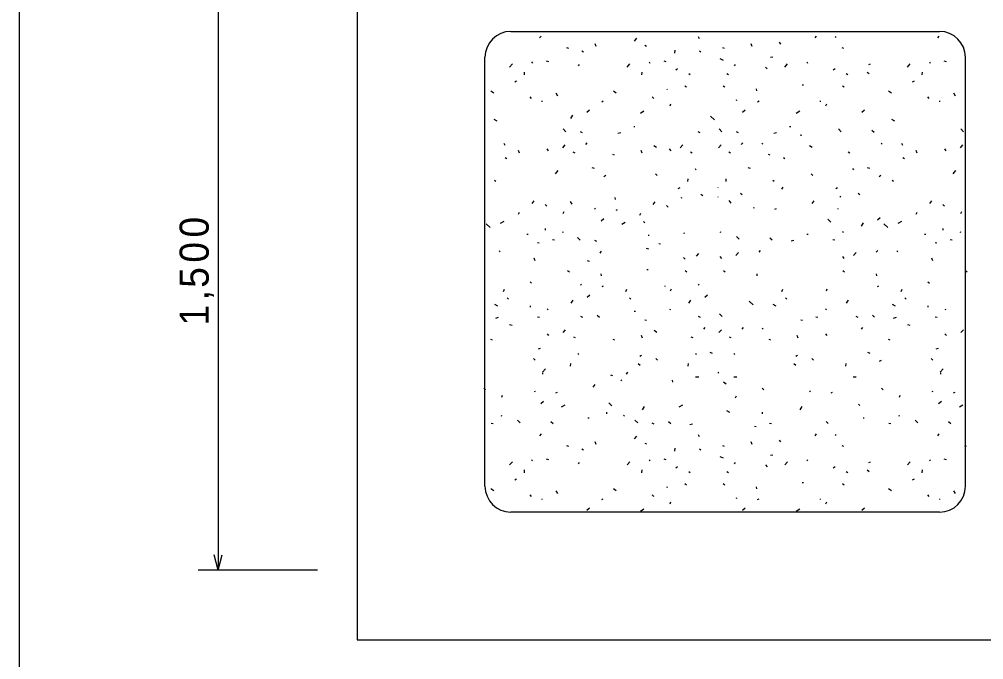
# Model space of a CAD drawing. Units: millimetres at full size, sheet at 1:20; details may follow other scales. Extents: x -7610 to 7610, y -5340 to 5340.
# Drawn here: x -7610 to -5185, y -2166 to -557 of the extents above; entities that cross this region are included whole.
import ezdxf

# ---------------------------------------------------------------- set-up
doc = ezdxf.new("R2010")
doc.units = ezdxf.units.MM
doc.header["$LTSCALE"] = 20
for name, color, linetype in [('0-0_枠', 5, 'Continuous'), ('0-6_寸法', 7, 'Continuous'), ('0-8_ハッチング', 3, 'Continuous'), ('3-0', 2, 'Continuous')]:
    doc.layers.add(name, color=color, linetype=linetype)
doc.styles.add('HGPｺﾞｼｯｸE', font='')
doc.styles.get('HGPｺﾞｼｯｸE').set_extended_font_data('HGPｺﾞｼｯｸE')

msp = doc.modelspace()

# ---------------------------------------------------------------- linework, layer by layer
at = {"layer": '0-0_枠'}
for p, q in [((-6760, 3308.63), (-6760, -2116.37)), ((-6374, -587.37), (-5296, -587.37)), ((-6439, -1730.37), (-6439, -652.37)), ((-5231, -1730.37), (-5231, -652.37)), ((-5296, -1795.37), (-6374, -1795.37)), ((-6760, -2116.37), (-2740.35, -2116.37))]:
    msp.add_line(p, q, dxfattribs=at)
for centre, start, end in [((-6374, -652.37), 90, 180), ((-5296, -652.37), 0, 90), ((-6374, -1730.37), 180, 270), ((-5296, -1730.37), 270, 0)]:
    msp.add_arc(centre, 65, start, end, dxfattribs=at)
at = {"layer": '0-6_寸法'}
for p, q in [((-7110, -1941.37), (-7120.35, -1902.74)), ((-7110, -1941.37), (-7099.65, -1902.74)), ((-6860, -1941.37), (-7160, -1941.37))]:
    msp.add_line(p, q, dxfattribs=at)
msp.add_lwpolyline([(-7110, 2558.63), (-7110, 1058.63), (-7110, -441.37), (-7110, -1941.37)], dxfattribs=at)
at = {"layer": '0-8_ハッチング'}
for p, q in [((-6297.82, -598.99), (-6301.59, -603.39)), ((-6063.22, -611.56), (-6056.94, -604.64)), ((-5902.95, -600.24), (-5900.43, -605.27)), ((-5605.86, -598.99), (-5609.63, -603.39)), ((-5558.09, -600.24), (-5555.58, -602.13)), ((-5297.82, -598.99), (-5301.59, -603.39)), ((-6233.71, -627.9), (-6229.31, -629.78)), ((-6162.68, -617.84), (-6160.17, -624.76)), ((-6037.45, -622.24), (-6033.06, -624.13)), ((-5841.99, -627.9), (-5837.59, -629.78)), ((-5770.96, -617.84), (-5768.45, -624.76)), ((-5699.31, -614.7), (-5695.54, -619.1)), ((-5541.75, -627.9), (-5537.35, -629.78)), ((-6195.37, -636.07), (-6191.6, -638.58)), ((-5961.4, -642.35), (-5960.77, -634.81)), ((-5899.81, -636.07), (-5896.03, -638.58)), ((-5721.31, -652.41), (-5715.65, -651.15)), ((-6377.01, -676.92), (-6370.1, -668.75)), ((-6321.7, -663.72), (-6319.82, -666.87)), ((-6285.25, -661.21), (-6279.59, -663.1)), ((-6203.54, -673.78), (-6201.02, -670.64)), ((-6081.45, -676.92), (-6074.54, -668.75)), ((-6026.14, -663.72), (-6024.26, -666.87)), ((-5989.69, -661.21), (-5984.03, -663.1)), ((-5848.9, -655.55), (-5840.1, -659.32)), ((-5811.82, -673.78), (-5809.3, -670.64)), ((-5733.88, -676.92), (-5729.48, -681.32)), ((-5685.06, -676.92), (-5678.14, -668.75)), ((-5629.75, -663.72), (-5627.86, -666.87)), ((-5473.87, -670.64), (-5469.47, -668.75)), ((-5377.01, -676.92), (-5370.1, -668.75)), ((-5321.7, -663.72), (-5319.82, -666.87)), ((-5285.25, -661.21), (-5279.59, -663.1)), ((-6339.93, -696.41), (-6339.3, -689.49)), ((-6044.37, -696.41), (-6043.74, -689.49)), ((-5959.52, -683.84), (-5955.12, -680.69)), ((-5926.83, -693.27), (-5923.06, -695.78)), ((-5830.67, -693.27), (-5826.9, -695.78)), ((-5563.12, -683.84), (-5558.72, -680.69)), ((-5530.44, -693.27), (-5526.67, -695.78)), ((-5478.27, -689.49), (-5473.24, -693.27)), ((-5339.93, -696.41), (-5339.3, -689.49)), ((-6363.81, -714.01), (-6359.41, -711.49)), ((-5936.68, -723.76), (-5932.28, -726.91)), ((-5840.52, -723.76), (-5836.12, -726.91)), ((-5641.28, -721.25), (-5638.13, -721.25)), ((-5540.29, -723.76), (-5535.89, -726.91)), ((-5363.81, -714.01), (-5359.41, -711.49)), ((-6424.01, -736.33), (-6417.09, -741.36)), ((-6261.16, -741.99), (-6256.76, -748.91)), ((-6115.96, -736.33), (-6109.05, -741.36)), ((-5982.09, -731.31), (-5980.83, -733.19)), ((-5756.93, -731.94), (-5756.3, -736.96)), ((-5424.01, -736.33), (-5417.09, -741.36)), ((-5261.16, -741.99), (-5256.76, -748.91)), ((-6326.59, -752.05), (-6322.81, -755.82)), ((-6295.79, -762.1), (-6295.79, -763.99)), ((-6145.51, -763.99), (-6141.73, -762.1)), ((-6018.54, -752.05), (-6014.77, -755.82)), ((-5973.29, -774.68), (-5971.4, -769.65)), ((-5807.84, -758.33), (-5806.58, -760.85)), ((-5753.78, -763.99), (-5750.01, -762.1)), ((-5596.02, -762.1), (-5596.02, -763.99)), ((-5581.57, -774.68), (-5579.68, -769.65)), ((-5326.59, -752.05), (-5322.81, -755.82)), ((-5295.79, -762.1), (-5295.79, -763.99)), ((-6223.44, -806.1), (-6218.42, -797.93)), ((-6183.22, -790.39), (-6176.3, -784.73)), ((-6048.08, -792.9), (-6039.28, -787.25)), ((-5791.5, -790.39), (-5784.58, -784.73)), ((-5656.36, -792.9), (-5647.56, -787.25)), ((-5491.26, -790.39), (-5484.35, -784.73)), ((-6416.47, -807.99), (-6408.92, -812.39)), ((-5871.94, -800.45), (-5861.89, -809.87)), ((-5416.47, -807.99), (-5408.92, -812.39)), ((-6242.3, -832.5), (-6235.39, -839.41)), ((-6199.56, -838.79), (-6194.53, -841.3)), ((-6104.65, -843.19), (-6097.74, -841.3)), ((-6065.05, -826.22), (-6061.91, -826.22)), ((-5904, -838.79), (-5898.97, -841.3)), ((-5850.58, -832.5), (-5843.66, -839.41)), ((-5807.84, -838.79), (-5802.81, -841.3)), ((-5712.93, -843.19), (-5706.01, -841.3)), ((-5673.33, -826.22), (-5670.19, -826.22)), ((-5646.3, -847.59), (-5641.9, -848.21)), ((-5550.34, -832.5), (-5543.43, -839.41)), ((-5466.12, -835.64), (-5460.46, -840.67)), ((-5242.3, -832.5), (-5235.39, -839.41)), ((-6391.32, -868.33), (-6388.81, -873.36)), ((-6243.56, -879.64), (-6237.27, -872.73)), ((-6182.59, -867.07), (-6186.36, -871.47)), ((-5948, -879.64), (-5941.71, -872.73)), ((-5851.83, -879.64), (-5845.55, -872.73)), ((-5790.87, -867.07), (-5794.64, -871.47)), ((-5743.1, -868.33), (-5740.58, -870.21)), ((-5442.86, -868.33), (-5440.35, -870.21)), ((-5391.32, -868.33), (-5388.81, -873.36)), ((-5243.56, -879.64), (-5237.27, -872.73)), ((-6355.5, -885.93), (-6352.98, -892.84)), ((-6283.84, -882.78), (-6280.07, -887.18)), ((-6217.79, -890.33), (-6213.39, -892.21)), ((-6118.48, -895.98), (-6114.08, -897.87)), ((-6047.45, -885.93), (-6044.94, -892.84)), ((-6014.77, -873.98), (-6007.86, -878.38)), ((-5975.8, -882.78), (-5972.03, -887.18)), ((-5922.23, -890.33), (-5917.83, -892.21)), ((-5826.06, -890.33), (-5821.66, -892.21)), ((-5726.76, -895.98), (-5722.36, -897.87)), ((-5623.05, -873.98), (-5616.13, -878.38)), ((-5525.83, -890.33), (-5521.43, -892.21)), ((-5355.5, -885.93), (-5352.98, -892.84)), ((-5283.84, -882.78), (-5280.07, -887.18)), ((-6388.18, -904.15), (-6384.41, -906.67)), ((-5688.42, -904.15), (-5684.64, -906.67)), ((-5388.18, -904.15), (-5384.41, -906.67)), ((-6261.78, -945.01), (-6254.87, -936.84)), ((-6170.02, -929.29), (-6164.36, -931.18)), ((-6010.37, -945.01), (-6005.97, -949.41)), ((-5910.91, -931.81), (-5909.03, -934.95)), ((-5778.3, -929.29), (-5772.64, -931.18)), ((-5618.65, -945.01), (-5614.25, -949.41)), ((-5514.52, -931.81), (-5512.63, -934.95)), ((-5478.06, -929.29), (-5472.4, -931.18)), ((-5261.78, -945.01), (-5254.87, -936.84)), ((-6415.21, -961.35), (-6411.44, -963.86)), ((-6139.85, -951.92), (-6135.45, -948.78)), ((-5929.14, -964.49), (-5928.51, -957.58)), ((-5832.98, -964.49), (-5832.35, -957.58)), ((-5715.44, -961.35), (-5711.67, -963.86)), ((-5447.89, -951.92), (-5443.49, -948.78)), ((-5415.21, -961.35), (-5411.44, -963.86)), ((-5953.02, -982.09), (-5948.62, -979.58)), ((-5853.85, -980.37), (-5852.46, -979.58)), ((-5796.63, -994.2), (-5792.23, -997.34)), ((-5692.19, -983.98), (-5689.04, -978.95)), ((-5556.63, -982.09), (-5552.23, -979.58)), ((-5501.07, -994.2), (-5496.67, -997.34)), ((-6320.68, -1019.97), (-6315.65, -1013.06)), ((-6225.09, -1014.78), (-6220.69, -1021.69)), ((-6112.58, -1004.72), (-6111.95, -1009.75)), ((-6015.79, -1022.32), (-6010.76, -1015.41)), ((-5946.02, -1004.09), (-5944.76, -1005.98)), ((-5895.94, -996.55), (-5891.54, -999.69)), ((-5853.85, -1002.75), (-5853.26, -1003.63)), ((-5825.54, -1012.43), (-5821.14, -1019.34)), ((-5616.24, -1019.97), (-5611.21, -1013.06)), ((-5546.48, -1001.74), (-5545.22, -1003.63)), ((-5320.68, -1019.97), (-5315.65, -1013.06)), ((-6354.62, -1047), (-6352.11, -1041.34)), ((-6287.37, -1022.48), (-6283.6, -1026.26)), ((-6242.11, -1045.11), (-6240.23, -1040.08)), ((-6163.49, -1031.12), (-6162.24, -1033.64)), ((-6109.44, -1036.78), (-6105.67, -1034.89)), ((-5982.48, -1024.84), (-5978.71, -1028.61)), ((-5763.95, -1028.77), (-5762.69, -1031.28)), ((-5709.89, -1034.43), (-5706.12, -1032.54)), ((-5552.13, -1032.54), (-5552.13, -1034.43)), ((-5354.62, -1047), (-5352.11, -1041.34)), ((-5287.37, -1022.48), (-5283.6, -1026.26)), ((-5242.11, -1045.11), (-5240.23, -1040.08)), ((-6399.88, -1069), (-6391.08, -1063.97)), ((-6147.15, -1063.18), (-6140.24, -1057.52)), ((-6094.98, -1071.35), (-6086.18, -1066.32)), ((-6049.73, -1049.35), (-6047.22, -1043.69)), ((-6040.3, -1065.06), (-6037.16, -1068.2)), ((-5576.64, -1059.57), (-5569.1, -1066.48)), ((-5452.04, -1060.82), (-5445.13, -1055.17)), ((-5399.88, -1069), (-5391.08, -1063.97)), ((-6436.33, -1070.88), (-6426.27, -1080.31)), ((-6287.37, -1082.82), (-6287.37, -1086.59)), ((-6243.37, -1092.88), (-6242.11, -1090.37)), ((-5846.98, -1092.88), (-5845.72, -1090.37)), ((-5538.93, -1092.88), (-5537.68, -1090.37)), ((-5492.27, -1076.54), (-5487.24, -1068.37)), ((-5436.33, -1070.88), (-5426.27, -1080.31)), ((-5287.37, -1082.82), (-5287.37, -1086.59)), ((-5243.37, -1092.88), (-5242.11, -1090.37)), ((-6333.88, -1096.65), (-6330.74, -1096.65)), ((-6269.14, -1110.48), (-6264.11, -1111.11)), ((-6206.23, -1105.29), (-6199.32, -1112.2)), ((-6163.49, -1111.57), (-6158.47, -1114.09)), ((-6028.99, -1099), (-6025.85, -1099)), ((-5938.48, -1095.23), (-5937.22, -1092.72)), ((-5806.69, -1102.94), (-5799.77, -1109.85)), ((-5722.46, -1106.08), (-5716.81, -1111.11)), ((-5669.04, -1113.62), (-5662.13, -1111.74)), ((-5629.44, -1096.65), (-5626.3, -1096.65)), ((-5564.7, -1110.48), (-5559.67, -1111.11)), ((-5333.88, -1096.65), (-5330.74, -1096.65)), ((-5269.14, -1110.48), (-5264.11, -1111.11)), ((-6403.65, -1138.76), (-6401.13, -1140.65)), ((-6306.85, -1118.02), (-6302.45, -1118.65)), ((-6034.02, -1132.32), (-6027.73, -1133.57)), ((-6001.96, -1120.37), (-5997.56, -1121)), ((-5746.98, -1137.51), (-5750.75, -1141.91)), ((-5451.42, -1137.51), (-5455.19, -1141.91)), ((-5403.65, -1138.76), (-5401.13, -1140.65)), ((-5306.85, -1118.02), (-5302.45, -1118.65)), ((-6316.28, -1156.36), (-6313.77, -1163.28)), ((-6181.72, -1163.11), (-6177.32, -1165)), ((-6146.52, -1139.86), (-6150.29, -1144.26)), ((-5939.74, -1155.57), (-5935.96, -1159.97)), ((-5907.26, -1152.43), (-5900.97, -1145.51)), ((-5848.23, -1153.22), (-5844.46, -1157.62)), ((-5807.95, -1150.08), (-5801.66, -1143.16)), ((-5540.19, -1153.22), (-5536.42, -1157.62)), ((-5512.38, -1150.08), (-5506.1, -1143.16)), ((-5316.28, -1156.36), (-5313.77, -1163.28)), ((-6231.12, -1188.23), (-6226.72, -1191.37)), ((-6031.88, -1185.72), (-6028.73, -1185.72)), ((-5935.56, -1188.23), (-5931.16, -1191.37)), ((-5839.4, -1188.23), (-5835, -1191.37)), ((-5539.17, -1188.23), (-5534.77, -1191.37)), ((-5231.12, -1188.23), (-5226.72, -1191.37)), ((-6147.53, -1196.4), (-6146.9, -1201.43)), ((-5755.8, -1196.4), (-5755.18, -1201.43)), ((-5455.57, -1196.4), (-5454.94, -1201.43)), ((-6392.72, -1241.03), (-6390.2, -1235.37)), ((-6325.46, -1216.52), (-6321.69, -1220.29)), ((-6198.44, -1222.8), (-6197.18, -1225.31)), ((-6144.38, -1228.46), (-6140.61, -1226.57)), ((-6084.67, -1241.03), (-6082.16, -1235.37)), ((-5986.62, -1226.57), (-5986.62, -1228.46)), ((-5972.17, -1239.14), (-5970.28, -1234.11)), ((-5902.88, -1222.8), (-5901.62, -1225.31)), ((-5692.95, -1241.03), (-5690.44, -1235.37)), ((-5580.44, -1239.14), (-5578.56, -1234.11)), ((-5452.43, -1228.46), (-5448.66, -1226.57)), ((-5392.72, -1241.03), (-5390.2, -1235.37)), ((-5325.46, -1216.52), (-5321.69, -1220.29)), ((-6383.29, -1256.74), (-6380.15, -1259.88)), ((-6182.1, -1254.86), (-6175.18, -1249.2)), ((-6075.25, -1256.74), (-6072.1, -1259.88)), ((-5886.54, -1254.86), (-5879.62, -1249.2)), ((-5683.52, -1256.74), (-5680.38, -1259.88)), ((-5383.29, -1256.74), (-5380.15, -1259.88)), ((-6415.34, -1272.45), (-6407.8, -1276.85)), ((-6325.46, -1276.85), (-6325.46, -1280.63)), ((-6281.47, -1286.91), (-6280.21, -1284.4)), ((-6222.32, -1270.57), (-6217.29, -1262.4)), ((-5973.42, -1286.91), (-5972.17, -1284.4)), ((-5926.76, -1270.57), (-5921.73, -1262.4)), ((-5774.66, -1264.91), (-5764.6, -1274.34)), ((-5715.58, -1272.45), (-5708.04, -1276.85)), ((-5581.7, -1286.91), (-5580.44, -1284.4)), ((-5530.37, -1270.57), (-5525.34, -1262.4)), ((-5415.34, -1272.45), (-5407.8, -1276.85)), ((-5325.46, -1276.85), (-5325.46, -1280.63)), ((-5281.47, -1286.91), (-5280.21, -1284.4)), ((-6411.57, -1307.65), (-6404.66, -1305.77)), ((-6307.24, -1304.51), (-6302.21, -1305.14)), ((-6198.44, -1303.25), (-6193.41, -1305.77)), ((-6156.96, -1300.11), (-6151.3, -1305.14)), ((-6063.93, -1290.68), (-6060.79, -1290.68)), ((-5902.88, -1303.25), (-5897.85, -1305.77)), ((-5849.46, -1296.97), (-5842.54, -1303.88)), ((-5607.47, -1304.51), (-5602.44, -1305.14)), ((-5506.48, -1303.25), (-5501.45, -1305.77)), ((-5465, -1300.11), (-5459.34, -1305.14)), ((-5411.57, -1307.65), (-5404.66, -1305.77)), ((-5307.24, -1304.51), (-5302.21, -1305.14)), ((-6377, -1323.99), (-6370.72, -1325.25)), ((-6036.91, -1312.05), (-6032.51, -1312.68)), ((-5885.91, -1331.54), (-5889.68, -1335.94)), ((-5789.75, -1331.54), (-5793.52, -1335.94)), ((-5741.98, -1332.79), (-5739.46, -1334.68)), ((-5645.18, -1312.05), (-5640.78, -1312.68)), ((-5489.51, -1331.54), (-5493.28, -1335.94)), ((-5377, -1323.99), (-5370.72, -1325.25)), ((-6282.72, -1347.25), (-6278.95, -1351.65)), ((-6242.44, -1344.11), (-6236.15, -1337.19)), ((-6216.67, -1354.79), (-6212.27, -1356.68)), ((-6046.33, -1350.39), (-6043.82, -1357.31)), ((-6013.65, -1338.45), (-6006.74, -1342.85)), ((-5921.1, -1354.79), (-5916.7, -1356.68)), ((-5850.71, -1344.11), (-5844.43, -1337.19)), ((-5824.94, -1354.79), (-5820.54, -1356.68)), ((-5654.61, -1350.39), (-5652.1, -1357.31)), ((-5582.96, -1347.25), (-5579.19, -1351.65)), ((-5282.72, -1347.25), (-5278.95, -1351.65)), ((-5242.44, -1344.11), (-5236.15, -1337.19)), ((-6425.4, -1360.45), (-6421, -1362.33)), ((-6117.36, -1360.45), (-6112.96, -1362.33)), ((-5725.64, -1360.45), (-5721.24, -1362.33)), ((-5425.4, -1360.45), (-5421, -1362.33)), ((-6304.72, -1384.96), (-6299.07, -1383.71)), ((-6205.35, -1396.28), (-6203.47, -1399.42)), ((-6049.48, -1403.19), (-6045.08, -1401.3)), ((-5909.79, -1396.28), (-5907.91, -1399.42)), ((-5873.34, -1393.76), (-5867.68, -1395.65)), ((-5813.63, -1396.28), (-5811.74, -1399.42)), ((-5657.75, -1403.19), (-5653.35, -1401.3)), ((-5476.94, -1393.76), (-5471.28, -1395.65)), ((-5304.72, -1384.96), (-5299.07, -1383.71)), ((-6317.29, -1409.47), (-6312.89, -1413.87)), ((-6223.58, -1428.96), (-6222.95, -1422.05)), ((-6053.88, -1422.05), (-6048.85, -1425.82)), ((-6009.25, -1409.47), (-6004.85, -1413.87)), ((-5928.02, -1428.96), (-5927.39, -1422.05)), ((-5662.15, -1422.05), (-5657.13, -1425.82)), ((-5617.53, -1409.47), (-5613.13, -1413.87)), ((-5531.62, -1428.96), (-5530.99, -1422.05)), ((-5446.77, -1416.39), (-5442.37, -1413.25)), ((-5317.29, -1409.47), (-5312.89, -1413.87)), ((-6294.67, -1444.04), (-6287.12, -1435.24)), ((-6294.05, -1444.99), (-6294.05, -1448.77)), ((-6123.09, -1450.02), (-6118.06, -1451.91)), ((-6082.79, -1448.44), (-6079.65, -1443.42)), ((-5853.85, -1445.48), (-5851.34, -1444.04)), ((-5294.67, -1444.04), (-5287.12, -1435.24)), ((-5294.05, -1444.99), (-5294.05, -1448.77)), ((-6167.08, -1481.45), (-6162.06, -1474.54)), ((-6097.32, -1463.22), (-6096.06, -1465.11)), ((-5968.32, -1463.85), (-5967.69, -1468.88)), ((-5909.86, -1455.05), (-5901.69, -1455.68)), ((-5839.47, -1468.25), (-5832.56, -1473.28)), ((-5813.7, -1455.05), (-5805.53, -1455.68)), ((-5513.47, -1455.05), (-5505.3, -1455.68)), ((-6441.81, -1483.96), (-6438.04, -1487.74)), ((-6396.56, -1506.59), (-6394.67, -1501.56)), ((-6314.79, -1490.25), (-6313.53, -1492.76)), ((-6260.73, -1495.91), (-6256.96, -1494.02)), ((-5809.3, -1508.48), (-5806.79, -1502.82)), ((-5742.05, -1483.96), (-5738.28, -1487.74)), ((-5622.83, -1490.25), (-5621.57, -1492.76)), ((-5568.78, -1495.91), (-5565.01, -1494.02)), ((-5441.81, -1483.96), (-5438.04, -1487.74)), ((-5396.56, -1506.59), (-5394.67, -1501.56)), ((-5314.79, -1490.25), (-5313.53, -1492.76)), ((-5260.73, -1495.91), (-5256.96, -1494.02)), ((-6298.45, -1522.3), (-6291.53, -1516.65)), ((-6246.28, -1530.48), (-6237.48, -1525.45)), ((-6127.49, -1521.05), (-6119.94, -1527.96)), ((-5950.72, -1530.48), (-5941.92, -1525.45)), ((-5499.64, -1524.19), (-5496.5, -1527.33)), ((-5298.45, -1522.3), (-5291.53, -1516.65)), ((-5246.28, -1530.48), (-5237.48, -1525.45)), ((-6397.82, -1554.36), (-6396.56, -1551.85)), ((-6133.77, -1544.3), (-6133.77, -1548.07)), ((-6089.77, -1554.36), (-6088.52, -1551.85)), ((-6043.11, -1538.02), (-6038.08, -1529.85)), ((-5831.93, -1539.9), (-5824.39, -1544.3)), ((-5742.05, -1544.3), (-5742.05, -1548.07)), ((-5646.72, -1538.02), (-5641.69, -1529.85)), ((-5397.82, -1554.36), (-5396.56, -1551.85)), ((-6423.59, -1571.96), (-6418.56, -1572.59)), ((-6357.53, -1564.42), (-6350.62, -1571.33)), ((-6273.31, -1567.56), (-6267.65, -1572.59)), ((-6180.28, -1558.13), (-6177.14, -1558.13)), ((-6061.97, -1564.42), (-6055.05, -1571.33)), ((-6019.23, -1570.7), (-6014.2, -1573.22)), ((-5977.74, -1567.56), (-5972.09, -1572.59)), ((-5924.32, -1575.1), (-5917.41, -1573.22)), ((-5723.82, -1571.96), (-5718.79, -1572.59)), ((-5581.35, -1567.56), (-5575.69, -1572.59)), ((-5488.33, -1558.13), (-5485.18, -1558.13)), ((-5423.59, -1571.96), (-5418.56, -1572.59)), ((-5357.53, -1564.42), (-5350.62, -1571.33)), ((-5273.31, -1567.56), (-5267.65, -1572.59)), ((-6297.82, -1598.99), (-6301.59, -1603.39)), ((-5902.95, -1600.24), (-5900.43, -1605.27)), ((-5761.53, -1579.5), (-5757.13, -1580.13)), ((-5605.86, -1598.99), (-5609.63, -1603.39)), ((-5558.09, -1600.24), (-5555.58, -1602.13)), ((-5297.82, -1598.99), (-5301.59, -1603.39)), ((-6162.68, -1617.84), (-6160.17, -1624.76)), ((-6063.22, -1611.56), (-6056.94, -1604.64)), ((-6037.45, -1622.24), (-6033.06, -1624.13)), ((-5770.96, -1617.84), (-5768.45, -1624.76)), ((-5699.31, -1614.7), (-5695.54, -1619.1)), ((-6233.71, -1627.9), (-6229.31, -1629.78)), ((-6195.37, -1636.07), (-6191.6, -1638.58)), ((-5961.4, -1642.35), (-5960.77, -1634.81)), ((-5899.81, -1636.07), (-5896.03, -1638.58)), ((-5841.99, -1627.9), (-5837.59, -1629.78)), ((-5541.75, -1627.9), (-5537.35, -1629.78)), ((-5233.71, -1627.9), (-5229.31, -1629.78)), ((-6377.01, -1676.92), (-6370.1, -1668.75)), ((-6321.7, -1663.72), (-6319.82, -1666.87)), ((-6285.25, -1661.21), (-6279.59, -1663.1)), ((-6203.54, -1673.78), (-6201.02, -1670.64)), ((-6081.45, -1676.92), (-6074.54, -1668.75)), ((-6026.14, -1663.72), (-6024.26, -1666.87)), ((-5989.69, -1661.21), (-5984.03, -1663.1)), ((-5848.9, -1655.55), (-5840.1, -1659.32)), ((-5811.82, -1673.78), (-5809.3, -1670.64)), ((-5721.31, -1652.41), (-5715.65, -1651.15)), ((-5685.06, -1676.92), (-5678.14, -1668.75)), ((-5629.75, -1663.72), (-5627.86, -1666.87)), ((-5473.87, -1670.64), (-5469.47, -1668.75)), ((-5377.01, -1676.92), (-5370.1, -1668.75)), ((-5321.7, -1663.72), (-5319.82, -1666.87)), ((-5285.25, -1661.21), (-5279.59, -1663.1)), ((-6339.93, -1696.41), (-6339.3, -1689.49)), ((-6044.37, -1696.41), (-6043.74, -1689.49)), ((-5959.52, -1683.84), (-5955.12, -1680.69)), ((-5926.83, -1693.27), (-5923.06, -1695.78)), ((-5830.67, -1693.27), (-5826.9, -1695.78)), ((-5733.88, -1676.92), (-5729.48, -1681.32)), ((-5563.12, -1683.84), (-5558.72, -1680.69)), ((-5530.44, -1693.27), (-5526.67, -1695.78)), ((-5478.27, -1689.49), (-5473.24, -1693.27)), ((-5339.93, -1696.41), (-5339.3, -1689.49)), ((-6363.81, -1714.01), (-6359.41, -1711.49)), ((-5641.28, -1721.25), (-5638.13, -1721.25)), ((-5363.81, -1714.01), (-5359.41, -1711.49)), ((-6424.01, -1736.33), (-6417.09, -1741.36)), ((-6261.16, -1741.99), (-6256.76, -1748.91)), ((-6115.96, -1736.33), (-6109.05, -1741.36)), ((-5982.09, -1731.31), (-5980.83, -1733.19)), ((-5936.68, -1723.76), (-5932.28, -1726.91)), ((-5840.52, -1723.76), (-5836.12, -1726.91)), ((-5756.93, -1731.94), (-5756.3, -1736.96)), ((-5540.29, -1723.76), (-5535.89, -1726.91)), ((-5424.01, -1736.33), (-5417.09, -1741.36)), ((-5261.16, -1741.99), (-5256.76, -1748.91)), ((-6326.59, -1752.05), (-6322.81, -1755.82)), ((-6295.79, -1762.1), (-6295.79, -1763.99)), ((-6145.51, -1763.99), (-6141.73, -1762.1)), ((-6018.54, -1752.05), (-6014.77, -1755.82)), ((-5973.29, -1774.68), (-5971.4, -1769.65)), ((-5807.84, -1758.33), (-5806.58, -1760.85)), ((-5753.78, -1763.99), (-5750.01, -1762.1)), ((-5596.02, -1762.1), (-5596.02, -1763.99)), ((-5581.57, -1774.68), (-5579.68, -1769.65)), ((-5326.59, -1752.05), (-5322.81, -1755.82)), ((-5295.79, -1762.1), (-5295.79, -1763.99)), ((-6183.22, -1790.39), (-6176.3, -1784.73)), ((-6048.08, -1792.9), (-6039.28, -1787.25)), ((-5791.5, -1790.39), (-5784.58, -1784.73)), ((-5656.36, -1792.9), (-5647.56, -1787.25)), ((-5491.26, -1790.39), (-5484.35, -1784.73))]:
    msp.add_line(p, q, dxfattribs=at)
at = {"layer": '3-0', "color": 1}
msp.add_line((-7610, 5340), (-7610, -5340), dxfattribs=at)

# ---------------------------------------------------------------- texts
at = {"layer": '0-6_寸法', "color": 3, "insert": (-7120, -1326.37), "char_height": 73.31, "attachment_point": 7, "rotation": 90, "style": 'HGPｺﾞｼｯｸE'}
msp.add_mtext('\\T1.22;\\W0.95;1,500', dxfattribs=at)

doc.saveas('drawing.dxf')
